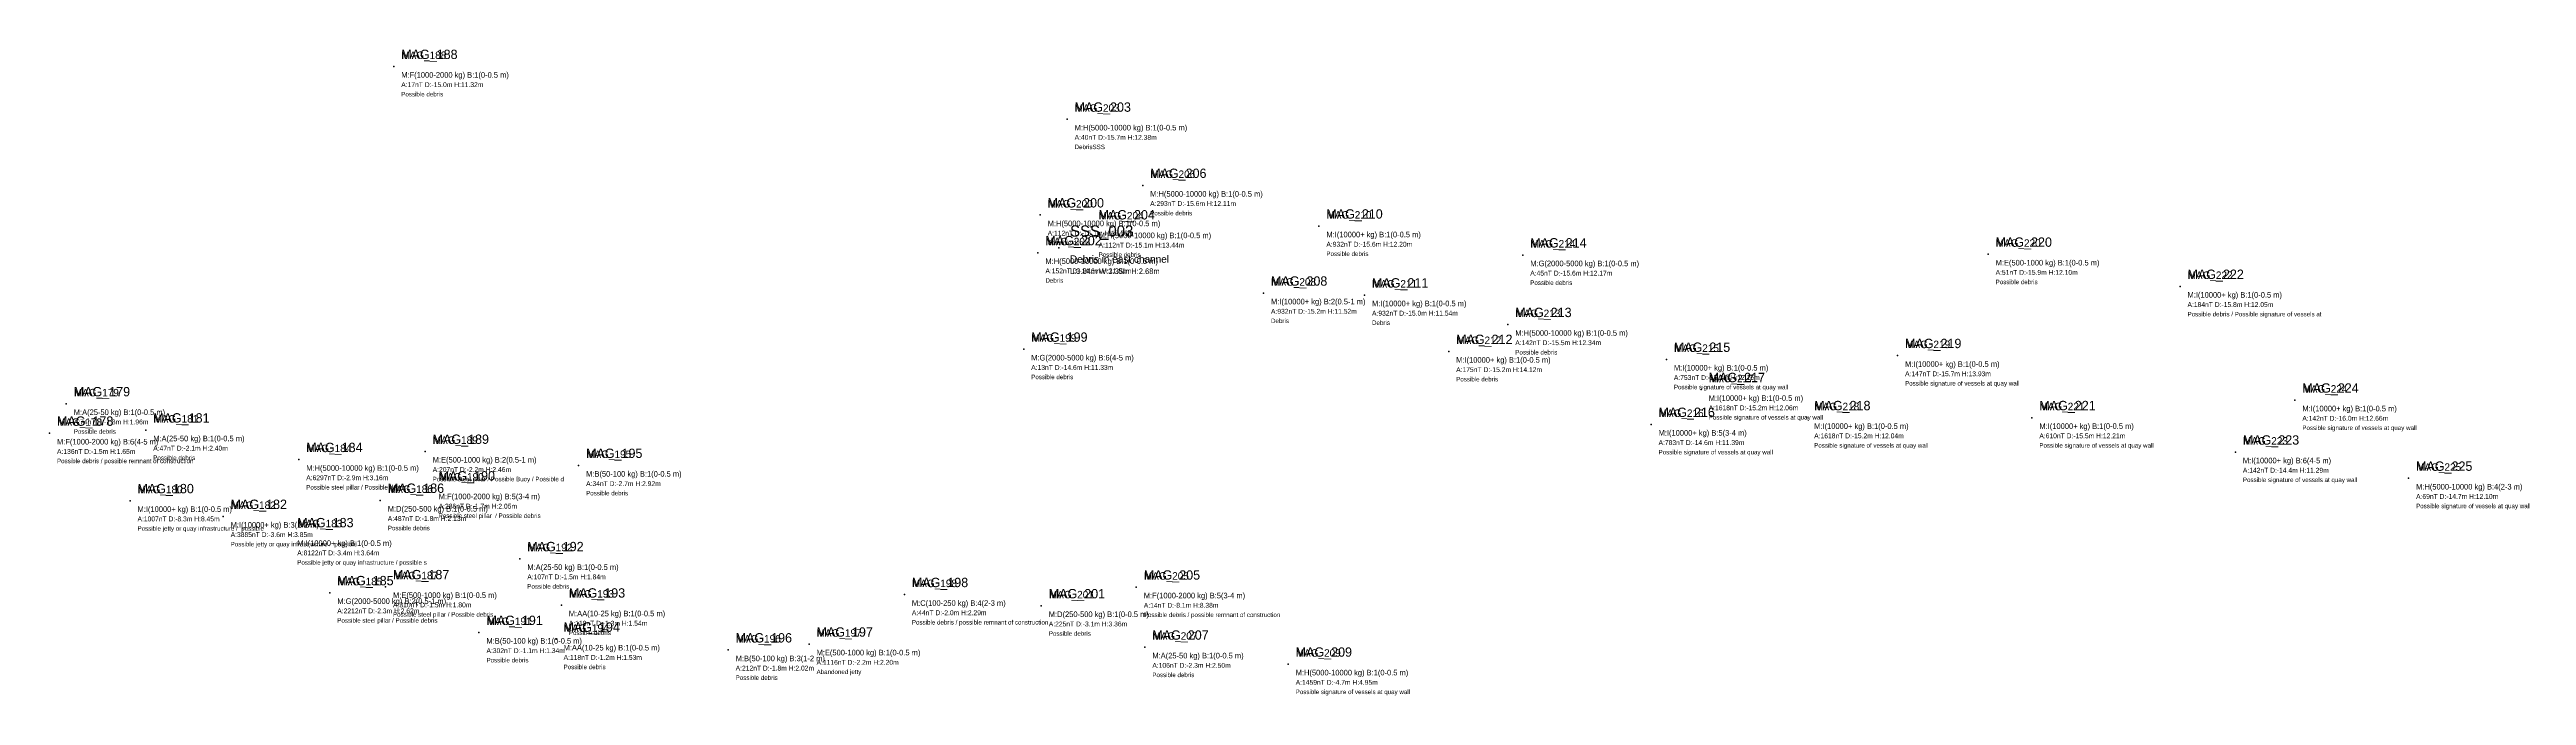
# Model space of a CAD drawing. Extents: x 536277 to 537710, y 710314 to 710988.
# Drawn here: x 537048 to 537710, y 710314 to 710487 of the extents above; entities that cross this region are included whole.
import ezdxf

# ---------------------------------------------------------------- set-up
doc = ezdxf.new("R2010")
doc.units = 0
for name, color, linetype in [('ANOMALY_EXTREME_5000plus', 85, 'CONTINUOUS'), ('ANOMALY_HIGH_2000_5000', 84, 'CONTINUOUS'), ('ANOMALY_LOW_10_500', 82, 'CONTINUOUS'), ('ANOMALY_MEDIUM_500_2000', 83, 'CONTINUOUS'), ('BURIAL_DEEP_5_6', 60, 'CONTINUOUS'), ('BURIAL_MEDIUM_3_4', 50, 'CONTINUOUS'), ('BURIAL_SHALLOW_1_2', 40, 'CONTINUOUS'), ('DEBRIS', 2, 'CONTINUOUS'), ('DEPTH_DEEP_5plus', 140, 'CONTINUOUS'), ('DEPTH_MEDIUM_2_5', 130, 'CONTINUOUS'), ('DEPTH_SHALLOW_0_2', 120, 'CONTINUOUS'), ('JETTY_QUAY', 5, 'CONTINUOUS'), ('MASS_AAA_AA_A_B', 150, 'CONTINUOUS'), ('MASS_C_D_E', 160, 'CONTINUOUS'), ('MASS_F_G', 170, 'CONTINUOUS'), ('MASS_H_I', 180, 'CONTINUOUS'), ('SSS_TARGETS', 210, 'CONTINUOUS'), ('STEEL_PILLARS', 6, 'CONTINUOUS')]:
    doc.layers.add(name, color=color, linetype=linetype)

msp = doc.modelspace()

# ---------------------------------------------------------------- linework, layer by layer
at = {"layer": 'ANOMALY_EXTREME_5000plus'}
for p in [(537114.513, 710377.025), (537112.113, 710356.925)]:
    msp.add_point(p, dxfattribs=at)
at = {"layer": 'ANOMALY_HIGH_2000_5000'}
for p in [(537094.313, 710361.825), (537122.813, 710341.425)]:
    msp.add_point(p, dxfattribs=at)
at = {"layer": 'ANOMALY_LOW_10_500'}
for p in [(537139.913, 710482.125), (537319.913, 710468.025), (537340.113, 710450.325), (537312.713, 710442.425), (537326.313, 710439.225), (537312.113, 710432.325), (537441.713, 710431.725), (537566.113, 710431.925), (537617.413, 710423.325), (537437.713, 710413.125), (537308.313, 710406.525), (537421.913, 710405.925), (537541.913, 710404.825), (537052.375, 710391.936), (537648.113, 710392.925), (537047.894, 710384.063), (537073.613, 710384.925), (537148.313, 710379.225), (537189.331, 710375.458), (537632.213, 710379.025), (537149.913, 710369.425), (537678.513, 710372.025), (537136.313, 710366.125), (537173.613, 710350.525), (537137.713, 710343.025), (537276.413, 710340.925), (537338.413, 710342.925), (537184.713, 710338.125), (537313.013, 710337.925), (537162.696, 710330.798), (537183.307, 710328.989), (537229.313, 710326.125), (537340.693, 710326.864)]:
    msp.add_point(p, dxfattribs=at)
at = {"layer": 'ANOMALY_MEDIUM_500_2000'}
for p in [(537387.222, 710439.453), (537372.413, 710421.525), (537399.413, 710421.025), (537480.113, 710403.825), (537489.413, 710395.725), (537517.613, 710388.225), (537577.813, 710388.225), (537476.013, 710386.425), (537069.413, 710366.025), (537250.932, 710327.676), (537379.013, 710322.325)]:
    msp.add_point(p, dxfattribs=at)
at = {"layer": 'BURIAL_DEEP_5_6'}
for p in [(537308.313, 710406.525), (537047.894, 710384.063), (537476.013, 710386.425), (537632.213, 710379.025), (537149.913, 710369.425), (537338.413, 710342.925)]:
    msp.add_point(p, dxfattribs=at)
at = {"layer": 'BURIAL_MEDIUM_3_4'}
for p in [(537678.513, 710372.025), (537094.313, 710361.825), (537276.413, 710340.925), (537229.313, 710326.125)]:
    msp.add_point(p, dxfattribs=at)
at = {"layer": 'BURIAL_SHALLOW_1_2'}
for p in [(537139.913, 710482.125), (537319.913, 710468.025), (537340.113, 710450.325), (537312.713, 710442.425), (537326.313, 710439.225), (537387.222, 710439.453), (537312.113, 710432.325), (537441.713, 710431.725), (537566.113, 710431.925), (537372.413, 710421.525), (537399.413, 710421.025), (537617.413, 710423.325), (537437.713, 710413.125), (537421.913, 710405.925), (537480.113, 710403.825), (537541.913, 710404.825), (537489.413, 710395.725), (537052.375, 710391.936), (537517.613, 710388.225), (537577.813, 710388.225), (537648.113, 710392.925), (537073.613, 710384.925), (537114.513, 710377.025), (537148.313, 710379.225), (537189.331, 710375.458), (537069.413, 710366.025), (537136.313, 710366.125), (537112.113, 710356.925), (537173.613, 710350.525), (537122.813, 710341.425), (537137.713, 710343.025), (537184.713, 710338.125), (537313.013, 710337.925), (537162.696, 710330.798), (537183.307, 710328.989), (537250.932, 710327.676), (537340.693, 710326.864), (537379.013, 710322.325)]:
    msp.add_point(p, dxfattribs=at)
at = {"layer": 'DEBRIS'}
for p in [(537139.913, 710482.125), (537319.913, 710468.025), (537340.113, 710450.325), (537312.713, 710442.425), (537326.313, 710439.225), (537387.222, 710439.453), (537312.113, 710432.325), (537441.713, 710431.725), (537566.113, 710431.925), (537372.413, 710421.525), (537399.413, 710421.025), (537437.713, 710413.125), (537308.313, 710406.525), (537421.913, 710405.925), (537052.375, 710391.936), (537047.894, 710384.063), (537073.613, 710384.925), (537189.331, 710375.458), (537136.313, 710366.125), (537173.613, 710350.525), (537276.413, 710340.925), (537338.413, 710342.925), (537184.713, 710338.125), (537313.013, 710337.925), (537162.696, 710330.798), (537183.307, 710328.989), (537229.313, 710326.125), (537340.693, 710326.864)]:
    msp.add_point(p, dxfattribs=at)
at = {"layer": 'DEPTH_DEEP_5plus'}
for p in [(537139.913, 710482.125), (537319.913, 710468.025), (537340.113, 710450.325), (537312.713, 710442.425), (537326.313, 710439.225), (537387.222, 710439.453), (537312.113, 710432.325), (537441.713, 710431.725), (537566.113, 710431.925), (537372.413, 710421.525), (537399.413, 710421.025), (537617.413, 710423.325), (537437.713, 710413.125), (537308.313, 710406.525), (537421.913, 710405.925), (537480.113, 710403.825), (537541.913, 710404.825), (537489.413, 710395.725), (537517.613, 710388.225), (537577.813, 710388.225), (537648.113, 710392.925), (537476.013, 710386.425), (537632.213, 710379.025), (537678.513, 710372.025), (537069.413, 710366.025), (537338.413, 710342.925)]:
    msp.add_point(p, dxfattribs=at)
at = {"layer": 'DEPTH_MEDIUM_2_5'}
for p in [(537073.613, 710384.925), (537114.513, 710377.025), (537148.313, 710379.225), (537189.331, 710375.458), (537094.313, 710361.825), (537112.113, 710356.925), (537122.813, 710341.425), (537276.413, 710340.925), (537313.013, 710337.925), (537250.932, 710327.676), (537340.693, 710326.864), (537379.013, 710322.325)]:
    msp.add_point(p, dxfattribs=at)
at = {"layer": 'DEPTH_SHALLOW_0_2'}
for p in [(537052.375, 710391.936), (537047.894, 710384.063), (537149.913, 710369.425), (537136.313, 710366.125), (537173.613, 710350.525), (537137.713, 710343.025), (537184.713, 710338.125), (537162.696, 710330.798), (537183.307, 710328.989), (537229.313, 710326.125)]:
    msp.add_point(p, dxfattribs=at)
at = {"layer": 'JETTY'}
msp.add_point((537250.932, 710327.676), dxfattribs=at)
at = {"layer": 'JETTY_QUAY'}
for p in [(537617.413, 710423.325), (537480.113, 710403.825), (537541.913, 710404.825), (537489.413, 710395.725), (537517.613, 710388.225), (537577.813, 710388.225), (537648.113, 710392.925), (537476.013, 710386.425), (537632.213, 710379.025), (537678.513, 710372.025), (537069.413, 710366.025), (537094.313, 710361.825), (537112.113, 710356.925), (537379.013, 710322.325)]:
    msp.add_point(p, dxfattribs=at)
at = {"layer": 'MASS_AAA_AA_A_B'}
for p in [(537052.375, 710391.936), (537073.613, 710384.925), (537189.331, 710375.458), (537173.613, 710350.525), (537184.713, 710338.125), (537162.696, 710330.798), (537183.307, 710328.989), (537229.313, 710326.125), (537340.693, 710326.864)]:
    msp.add_point(p, dxfattribs=at)
at = {"layer": 'MASS_C_D_E'}
for p in [(537566.113, 710431.925), (537148.313, 710379.225), (537136.313, 710366.125), (537137.713, 710343.025), (537276.413, 710340.925), (537313.013, 710337.925), (537250.932, 710327.676)]:
    msp.add_point(p, dxfattribs=at)
at = {"layer": 'MASS_F_G'}
for p in [(537139.913, 710482.125), (537441.713, 710431.725), (537308.313, 710406.525), (537047.894, 710384.063), (537149.913, 710369.425), (537122.813, 710341.425), (537338.413, 710342.925)]:
    msp.add_point(p, dxfattribs=at)
at = {"layer": 'MASS_H_I'}
for p in [(537319.913, 710468.025), (537340.113, 710450.325), (537312.713, 710442.425), (537326.313, 710439.225), (537387.222, 710439.453), (537312.113, 710432.325), (537372.413, 710421.525), (537399.413, 710421.025), (537617.413, 710423.325), (537437.713, 710413.125), (537421.913, 710405.925), (537480.113, 710403.825), (537541.913, 710404.825), (537489.413, 710395.725), (537517.613, 710388.225), (537577.813, 710388.225), (537648.113, 710392.925), (537476.013, 710386.425), (537114.513, 710377.025), (537632.213, 710379.025), (537678.513, 710372.025), (537069.413, 710366.025), (537094.313, 710361.825), (537112.113, 710356.925), (537379.013, 710322.325)]:
    msp.add_point(p, dxfattribs=at)
at = {"layer": 'SSS_TARGETS'}
msp.add_point((537317.68, 710433.64), dxfattribs=at)
at = {"layer": 'STEEL_PILLARS'}
for p in [(537114.513, 710377.025), (537148.313, 710379.225), (537149.913, 710369.425), (537122.813, 710341.425), (537137.713, 710343.025)]:
    msp.add_point(p, dxfattribs=at)

# ---------------------------------------------------------------- texts
at = {"layer": 'ANOMALY_EXTREME_5000plus'}
for s, p in [('MAG_184', (537116.513, 710379.025)), ('MAG_183', (537114.113, 710358.925))]:
    msp.add_text(s, height=2, dxfattribs=at).set_placement(p)
at = {"layer": 'ANOMALY_HIGH_2000_5000'}
for s, p in [('MAG_182', (537096.313, 710363.825)), ('MAG_185', (537124.813, 710343.425))]:
    msp.add_text(s, height=2, dxfattribs=at).set_placement(p)
at = {"layer": 'ANOMALY_LOW_10_500'}
for s, p in [('MAG_188', (537141.913, 710484.125)), ('MAG_203', (537321.913, 710470.025)), ('MAG_206', (537342.113, 710452.325)), ('MAG_200', (537314.713, 710444.425)), ('MAG_204', (537328.313, 710441.225)), ('MAG_202', (537314.113, 710434.325)), ('MAG_214', (537443.713, 710433.725)), ('MAG_220', (537568.113, 710433.925)), ('MAG_222', (537619.413, 710425.325)), ('MAG_213', (537439.713, 710415.125)), ('MAG_199', (537310.313, 710408.525)), ('MAG_212', (537423.913, 710407.925)), ('MAG_219', (537543.913, 710406.825)), ('MAG_179', (537054.375, 710393.936)), ('MAG_224', (537650.113, 710394.925)), ('MAG_178', (537049.894, 710386.063)), ('MAG_181', (537075.613, 710386.925)), ('MAG_189', (537150.313, 710381.225)), ('MAG_223', (537634.213, 710381.025)), ('MAG_195', (537191.331, 710377.458)), ('MAG_225', (537680.513, 710374.025)), ('MAG_186', (537138.313, 710368.125)), ('MAG_190', (537151.913, 710371.425)), ('MAG_192', (537175.613, 710352.525)), ('MAG_187', (537139.713, 710345.025)), ('MAG_193', (537186.713, 710340.125)), ('MAG_198', (537278.413, 710342.925)), ('MAG_201', (537315.013, 710339.925)), ('MAG_205', (537340.413, 710344.925)), ('MAG_191', (537164.696, 710332.798)), ('MAG_194', (537185.307, 710330.989)), ('MAG_196', (537231.313, 710328.125)), ('MAG_207', (537342.693, 710328.864))]:
    msp.add_text(s, height=2, dxfattribs=at).set_placement(p)
at = {"layer": 'ANOMALY_MEDIUM_500_2000'}
for s, p in [('MAG_210', (537389.222, 710441.453)), ('MAG_208', (537374.413, 710423.525)), ('MAG_211', (537401.413, 710423.025)), ('MAG_215', (537482.113, 710405.825)), ('MAG_217', (537491.413, 710397.725)), ('MAG_216', (537478.013, 710388.425)), ('MAG_218', (537519.613, 710390.225)), ('MAG_221', (537579.813, 710390.225)), ('MAG_180', (537071.413, 710368.025)), ('MAG_197', (537252.932, 710329.676)), ('MAG_209', (537381.013, 710324.325))]:
    msp.add_text(s, height=2, dxfattribs=at).set_placement(p)
at = {"layer": 'BURIAL_DEEP_5_6'}
for s, p in [('MAG_199', (537310.313, 710408.525)), ('MAG_178', (537049.894, 710386.063)), ('MAG_216', (537478.013, 710388.425)), ('MAG_223', (537634.213, 710381.025)), ('MAG_190', (537151.913, 710371.425)), ('MAG_205', (537340.413, 710344.925))]:
    msp.add_text(s, height=2, dxfattribs=at).set_placement(p)
at = {"layer": 'BURIAL_MEDIUM_3_4'}
for s, p in [('MAG_225', (537680.513, 710374.025)), ('MAG_182', (537096.313, 710363.825)), ('MAG_198', (537278.413, 710342.925)), ('MAG_196', (537231.313, 710328.125))]:
    msp.add_text(s, height=2, dxfattribs=at).set_placement(p)
at = {"layer": 'BURIAL_SHALLOW_1_2'}
for s, p in [('MAG_188', (537141.913, 710484.125)), ('MAG_203', (537321.913, 710470.025)), ('MAG_206', (537342.113, 710452.325)), ('MAG_200', (537314.713, 710444.425)), ('MAG_204', (537328.313, 710441.225)), ('MAG_210', (537389.222, 710441.453)), ('MAG_202', (537314.113, 710434.325)), ('MAG_214', (537443.713, 710433.725)), ('MAG_220', (537568.113, 710433.925)), ('MAG_222', (537619.413, 710425.325)), ('MAG_208', (537374.413, 710423.525)), ('MAG_211', (537401.413, 710423.025)), ('MAG_213', (537439.713, 710415.125)), ('MAG_212', (537423.913, 710407.925)), ('MAG_215', (537482.113, 710405.825)), ('MAG_219', (537543.913, 710406.825)), ('MAG_179', (537054.375, 710393.936)), ('MAG_217', (537491.413, 710397.725)), ('MAG_224', (537650.113, 710394.925)), ('MAG_181', (537075.613, 710386.925)), ('MAG_218', (537519.613, 710390.225)), ('MAG_221', (537579.813, 710390.225)), ('MAG_184', (537116.513, 710379.025)), ('MAG_189', (537150.313, 710381.225)), ('MAG_195', (537191.331, 710377.458)), ('MAG_180', (537071.413, 710368.025)), ('MAG_186', (537138.313, 710368.125)), ('MAG_183', (537114.113, 710358.925)), ('MAG_192', (537175.613, 710352.525)), ('MAG_185', (537124.813, 710343.425)), ('MAG_187', (537139.713, 710345.025)), ('MAG_193', (537186.713, 710340.125)), ('MAG_201', (537315.013, 710339.925)), ('MAG_191', (537164.696, 710332.798)), ('MAG_194', (537185.307, 710330.989)), ('MAG_197', (537252.932, 710329.676)), ('MAG_207', (537342.693, 710328.864)), ('MAG_209', (537381.013, 710324.325))]:
    msp.add_text(s, height=2, dxfattribs=at).set_placement(p)
at = {"layer": 'DEBRIS'}
for s, height, p in [('MAG_188', 2.5, (537141.913, 710484.125)), ('M:F(1000-2000 kg) B:1(0-0.5 m)', 1.5, (537141.913, 710479.125)), ('A:17nT D:-15.0m H:11.32m', 1.3, (537141.913, 710476.625)), ('Possible debris', 1.2, (537141.913, 710474.125)), ('M:H(5000-10000 kg) B:1(0-0.5 m)', 1.5, (537321.913, 710465.025)), ('MAG_203', 2.5, (537321.913, 710470.025)), ('A:40nT D:-15.7m H:12.38m', 1.3, (537321.913, 710462.525)), ('DebrisSSS', 1.2, (537321.913, 710460.025)), ('MAG_206', 2.5, (537342.113, 710452.325)), ('MAG_200', 2.5, (537314.713, 710444.425)), ('M:H(5000-10000 kg) B:1(0-0.5 m)', 1.5, (537342.113, 710447.325)), ('M:H(5000-10000 kg) B:1(0-0.5 m)', 1.5, (537314.713, 710439.425)), ('MAG_204', 2.5, (537328.313, 710441.225)), ('A:293nT D:-15.6m H:12.11m', 1.3, (537342.113, 710444.825)), ('Possible debris', 1.2, (537342.113, 710442.325)), ('MAG_210', 2.5, (537389.222, 710441.453)), ('MAG_202', 2.5, (537314.113, 710434.325)), ('A:112nT D:-15.1m H:13.58m', 1.3, (537314.713, 710436.925)), ('Possible debris', 1.2, (537314.713, 710434.425)), ('A:112nT D:-15.1m H:13.44m', 1.3, (537328.313, 710433.725)), ('M:H(5000-10000 kg) B:1(0-0.5 m)', 1.5, (537328.313, 710436.225)), ('A:932nT D:-15.6m H:12.20m', 1.3, (537389.222, 710433.953)), ('M:I(10000+ kg) B:1(0-0.5 m)', 1.5, (537389.222, 710436.453)), ('MAG_214', 2.5, (537443.713, 710433.725)), ('MAG_220', 2.5, (537568.113, 710433.925)), ('A:152nT D:-14.6m H:11.81m', 1.3, (537314.113, 710426.825)), ('M:H(5000-10000 kg) B:1(0-0.5 m)', 1.5, (537314.113, 710429.325)), ('Possible debris', 1.2, (537328.313, 710431.225)), ('Possible debris', 1.2, (537389.222, 710431.453)), ('A:45nT D:-15.6m H:12.17m', 1.3, (537443.713, 710426.225)), ('M:G(2000-5000 kg) B:1(0-0.5 m)', 1.5, (537443.713, 710428.725)), ('A:51nT D:-15.9m H:12.10m', 1.3, (537568.113, 710426.425)), ('M:E(500-1000 kg) B:1(0-0.5 m)', 1.5, (537568.113, 710428.925)), ('Debris', 1.2, (537314.113, 710424.325)), ('M:I(10000+ kg) B:2(0.5-1 m)', 1.5, (537374.413, 710418.525)), ('MAG_208', 2.5, (537374.413, 710423.525)), ('MAG_211', 2.5, (537401.413, 710423.025)), ('Possible debris', 1.2, (537443.713, 710423.725)), ('Possible debris', 1.2, (537568.113, 710423.925)), ('A:932nT D:-15.2m H:11.52m', 1.3, (537374.413, 710416.025)), ('Debris', 1.2, (537374.413, 710413.525)), ('A:932nT D:-15.0m H:11.54m', 1.3, (537401.413, 710415.525)), ('Debris', 1.2, (537401.413, 710413.025)), ('M:I(10000+ kg) B:1(0-0.5 m)', 1.5, (537401.413, 710418.025)), ('MAG_213', 2.5, (537439.713, 710415.125)), ('MAG_199', 2.5, (537310.313, 710408.525)), ('MAG_212', 2.5, (537423.913, 710407.925)), ('A:142nT D:-15.5m H:12.34m', 1.3, (537439.713, 710407.625)), ('M:H(5000-10000 kg) B:1(0-0.5 m)', 1.5, (537439.713, 710410.125)), ('A:13nT D:-14.6m H:11.33m', 1.3, (537310.313, 710401.025)), ('M:G(2000-5000 kg) B:6(4-5 m)', 1.5, (537310.313, 710403.525)), ('A:175nT D:-15.2m H:14.12m', 1.3, (537423.913, 710400.425)), ('M:I(10000+ kg) B:1(0-0.5 m)', 1.5, (537423.913, 710402.925)), ('Possible debris', 1.2, (537439.713, 710405.125)), ('MAG_179', 2.5, (537054.375, 710393.936)), ('Possible debris', 1.2, (537310.313, 710398.525)), ('Possible debris', 1.2, (537423.913, 710397.925)), ('MAG_178', 2.5, (537049.894, 710386.063)), ('A:74nT D:-1.8m H:1.96m', 1.3, (537054.375, 710386.436)), ('M:A(25-50 kg) B:1(0-0.5 m)', 1.5, (537054.375, 710388.936)), ('MAG_181', 2.5, (537075.613, 710386.925)), ('M:F(1000-2000 kg) B:6(4-5 m)', 1.5, (537049.894, 710381.063)), ('Possible debris', 1.2, (537054.375, 710383.936)), ('A:47nT D:-2.1m H:2.40m', 1.3, (537075.613, 710379.425)), ('M:A(25-50 kg) B:1(0-0.5 m)', 1.5, (537075.613, 710381.925)), ('A:136nT D:-1.5m H:1.65m', 1.3, (537049.894, 710378.563)), ('Possible debris / possible remnant of construction', 1.2, (537049.894, 710376.063)), ('Possible debris', 1.2, (537075.613, 710376.925)), ('M:B(50-100 kg) B:1(0-0.5 m)', 1.5, (537191.331, 710372.458)), ('MAG_195', 2.5, (537191.331, 710377.458)), ('MAG_186', 2.5, (537138.313, 710368.125)), ('A:34nT D:-2.7m H:2.92m', 1.3, (537191.331, 710369.958)), ('Possible debris', 1.2, (537191.331, 710367.458)), ('A:487nT D:-1.8m H:2.13m', 1.3, (537138.313, 710360.625)), ('M:D(250-500 kg) B:1(0-0.5 m)', 1.5, (537138.313, 710363.125)), ('Possible debris', 1.2, (537138.313, 710358.125)), ('MAG_192', 2.5, (537175.613, 710352.525)), ('M:A(25-50 kg) B:1(0-0.5 m)', 1.5, (537175.613, 710347.525)), ('MAG_205', 2.5, (537340.413, 710344.925)), ('A:107nT D:-1.5m H:1.84m', 1.3, (537175.613, 710345.025)), ('Possible debris', 1.2, (537175.613, 710342.525)), ('MAG_193', 2.5, (537186.713, 710340.125)), ('MAG_198', 2.5, (537278.413, 710342.925)), ('MAG_201', 2.5, (537315.013, 710339.925)), ('M:F(1000-2000 kg) B:5(3-4 m)', 1.5, (537340.413, 710339.925)), ('MAG_191', 2.5, (537164.696, 710332.798)), ('A:118nT D:-1.3m H:1.54m', 1.3, (537186.713, 710332.625)), ('M:AA(10-25 kg) B:1(0-0.5 m)', 1.5, (537186.713, 710335.125)), ('A:44nT D:-2.0m H:2.29m', 1.3, (537278.413, 710335.425)), ('Possible debris / possible remnant of construction', 1.2, (537278.413, 710332.925)), ('M:C(100-250 kg) B:4(2-3 m)', 1.5, (537278.413, 710337.925)), ('M:D(250-500 kg) B:1(0-0.5 m)', 1.5, (537315.013, 710334.925)), ('A:14nT D:-8.1m H:8.38m', 1.3, (537340.413, 710337.425)), ('Possible debris / possible remnant of construction', 1.2, (537340.413, 710334.925)), ('M:B(50-100 kg) B:1(0-0.5 m)', 1.5, (537164.696, 710327.798)), ('M:AA(10-25 kg) B:1(0-0.5 m)', 1.5, (537185.307, 710325.989)), ('MAG_194', 2.5, (537185.307, 710330.989)), ('Possible debris', 1.2, (537186.713, 710330.125)), ('MAG_196', 2.5, (537231.313, 710328.125)), ('A:225nT D:-3.1m H:3.36m', 1.3, (537315.013, 710332.425)), ('Possible debris', 1.2, (537315.013, 710329.925)), ('MAG_207', 2.5, (537342.693, 710328.864)), ('A:302nT D:-1.1m H:1.34m', 1.3, (537164.696, 710325.298)), ('Possible debris', 1.2, (537164.696, 710322.798)), ('A:118nT D:-1.2m H:1.53m', 1.3, (537185.307, 710323.489)), ('Possible debris', 1.2, (537185.307, 710320.989)), ('A:212nT D:-1.8m H:2.02m', 1.3, (537231.313, 710320.625)), ('M:B(50-100 kg) B:3(1-2 m)', 1.5, (537231.313, 710323.125)), ('A:106nT D:-2.3m H:2.50m', 1.3, (537342.693, 710321.364)), ('M:A(25-50 kg) B:1(0-0.5 m)', 1.5, (537342.693, 710323.864)), ('Possible debris', 1.2, (537231.313, 710318.125)), ('Possible debris', 1.2, (537342.693, 710318.864))]:
    msp.add_text(s, height=height, dxfattribs=at).set_placement(p)
at = {"layer": 'DEPTH_DEEP_5plus'}
for s, p in [('MAG_188', (537141.913, 710484.125)), ('MAG_203', (537321.913, 710470.025)), ('MAG_206', (537342.113, 710452.325)), ('MAG_200', (537314.713, 710444.425)), ('MAG_204', (537328.313, 710441.225)), ('MAG_210', (537389.222, 710441.453)), ('MAG_202', (537314.113, 710434.325)), ('MAG_214', (537443.713, 710433.725)), ('MAG_220', (537568.113, 710433.925)), ('MAG_222', (537619.413, 710425.325)), ('MAG_208', (537374.413, 710423.525)), ('MAG_211', (537401.413, 710423.025)), ('MAG_213', (537439.713, 710415.125)), ('MAG_199', (537310.313, 710408.525)), ('MAG_212', (537423.913, 710407.925)), ('MAG_215', (537482.113, 710405.825)), ('MAG_219', (537543.913, 710406.825)), ('MAG_217', (537491.413, 710397.725)), ('MAG_224', (537650.113, 710394.925)), ('MAG_216', (537478.013, 710388.425)), ('MAG_218', (537519.613, 710390.225)), ('MAG_221', (537579.813, 710390.225)), ('MAG_223', (537634.213, 710381.025)), ('MAG_225', (537680.513, 710374.025)), ('MAG_180', (537071.413, 710368.025)), ('MAG_205', (537340.413, 710344.925))]:
    msp.add_text(s, height=2, dxfattribs=at).set_placement(p)
at = {"layer": 'DEPTH_MEDIUM_2_5'}
for s, p in [('MAG_181', (537075.613, 710386.925)), ('MAG_184', (537116.513, 710379.025)), ('MAG_189', (537150.313, 710381.225)), ('MAG_195', (537191.331, 710377.458)), ('MAG_182', (537096.313, 710363.825)), ('MAG_183', (537114.113, 710358.925)), ('MAG_185', (537124.813, 710343.425)), ('MAG_198', (537278.413, 710342.925)), ('MAG_201', (537315.013, 710339.925)), ('MAG_197', (537252.932, 710329.676)), ('MAG_207', (537342.693, 710328.864)), ('MAG_209', (537381.013, 710324.325))]:
    msp.add_text(s, height=2, dxfattribs=at).set_placement(p)
at = {"layer": 'DEPTH_SHALLOW_0_2'}
for s, p in [('MAG_179', (537054.375, 710393.936)), ('MAG_178', (537049.894, 710386.063)), ('MAG_186', (537138.313, 710368.125)), ('MAG_190', (537151.913, 710371.425)), ('MAG_192', (537175.613, 710352.525)), ('MAG_187', (537139.713, 710345.025)), ('MAG_193', (537186.713, 710340.125)), ('MAG_191', (537164.696, 710332.798)), ('MAG_194', (537185.307, 710330.989)), ('MAG_196', (537231.313, 710328.125))]:
    msp.add_text(s, height=2, dxfattribs=at).set_placement(p)
at = {"layer": 'JETTY'}
for s, height, p in [('MAG_197', 2.5, (537252.932, 710329.676)), ('A:1116nT D:-2.2m H:2.20m', 1.3, (537252.932, 710322.176)), ('Abandoned jetty', 1.2, (537252.932, 710319.676)), ('M:E(500-1000 kg) B:1(0-0.5 m)', 1.5, (537252.932, 710324.676))]:
    msp.add_text(s, height=height, dxfattribs=at).set_placement(p)
at = {"layer": 'JETTY_QUAY'}
for s, height, p in [('MAG_222', 2.5, (537619.413, 710425.325)), ('M:I(10000+ kg) B:1(0-0.5 m)', 1.5, (537619.413, 710420.325)), ('A:184nT D:-15.8m H:12.05m', 1.3, (537619.413, 710417.825)), ('Possible debris / Possible signature of vessels at', 1.2, (537619.413, 710415.325)), ('MAG_215', 2.5, (537482.113, 710405.825)), ('MAG_219', 2.5, (537543.913, 710406.825)), ('M:I(10000+ kg) B:1(0-0.5 m)', 1.5, (537482.113, 710400.825)), ('MAG_217', 2.5, (537491.413, 710397.725)), ('A:147nT D:-15.7m H:13.93m', 1.3, (537543.913, 710399.325)), ('M:I(10000+ kg) B:1(0-0.5 m)', 1.5, (537543.913, 710401.825)), ('A:753nT D:-15.3m H:12.16m', 1.3, (537482.113, 710398.325)), ('Possible signature of vessels at quay wall', 1.2, (537482.113, 710395.825)), ('M:I(10000+ kg) B:1(0-0.5 m)', 1.5, (537491.413, 710392.725)), ('Possible signature of vessels at quay wall', 1.2, (537543.913, 710396.825)), ('MAG_224', 2.5, (537650.113, 710394.925)), ('MAG_216', 2.5, (537478.013, 710388.425)), ('A:1618nT D:-15.2m H:12.06m', 1.3, (537491.413, 710390.225)), ('Possible signature of vessels at quay wall', 1.2, (537491.413, 710387.725)), ('MAG_218', 2.5, (537519.613, 710390.225)), ('MAG_221', 2.5, (537579.813, 710390.225)), ('A:142nT D:-16.0m H:12.66m', 1.3, (537650.113, 710387.425)), ('M:I(10000+ kg) B:1(0-0.5 m)', 1.5, (537650.113, 710389.925)), ('A:783nT D:-14.6m H:11.39m', 1.3, (537478.013, 710380.925)), ('M:I(10000+ kg) B:5(3-4 m)', 1.5, (537478.013, 710383.425)), ('A:1618nT D:-15.2m H:12.04m', 1.3, (537519.613, 710382.725)), ('Possible signature of vessels at quay wall', 1.2, (537519.613, 710380.225)), ('M:I(10000+ kg) B:1(0-0.5 m)', 1.5, (537519.613, 710385.225)), ('A:610nT D:-15.5m H:12.21m', 1.3, (537579.813, 710382.725)), ('Possible signature of vessels at quay wall', 1.2, (537579.813, 710380.225)), ('M:I(10000+ kg) B:1(0-0.5 m)', 1.5, (537579.813, 710385.225)), ('MAG_223', 2.5, (537634.213, 710381.025)), ('Possible signature of vessels at quay wall', 1.2, (537650.113, 710384.925)), ('Possible signature of vessels at quay wall', 1.2, (537478.013, 710378.425)), ('A:142nT D:-14.4m H:11.29m', 1.3, (537634.213, 710373.525)), ('M:I(10000+ kg) B:6(4-5 m)', 1.5, (537634.213, 710376.025)), ('MAG_225', 2.5, (537680.513, 710374.025)), ('MAG_180', 2.5, (537071.413, 710368.025)), ('Possible signature of vessels at quay wall', 1.2, (537634.213, 710371.025)), ('A:69nT D:-14.7m H:12.10m', 1.3, (537680.513, 710366.525)), ('M:H(5000-10000 kg) B:4(2-3 m)', 1.5, (537680.513, 710369.025)), ('A:1007nT D:-8.3m H:8.45m', 1.3, (537071.413, 710360.525)), ('M:I(10000+ kg) B:1(0-0.5 m)', 1.5, (537071.413, 710363.025)), ('M:I(10000+ kg) B:3(1-2 m)', 1.5, (537096.313, 710358.825)), ('MAG_182', 2.5, (537096.313, 710363.825)), ('MAG_183', 2.5, (537114.113, 710358.925)), ('Possible signature of vessels at quay wall', 1.2, (537680.513, 710364.025)), ('Possible jetty or quay infrastructure /  possible ', 1.2, (537071.413, 710358.025)), ('A:3885nT D:-3.6m H:3.85m', 1.3, (537096.313, 710356.325)), ('Possible jetty or quay infrastructure /  possible ', 1.2, (537096.313, 710353.825)), ('M:I(10000+ kg) B:1(0-0.5 m)', 1.5, (537114.113, 710353.925)), ('A:8122nT D:-3.4m H:3.64m', 1.3, (537114.113, 710351.425)), ('Possible jetty or quay infrastructure / possible s', 1.2, (537114.113, 710348.925)), ('M:H(5000-10000 kg) B:1(0-0.5 m)', 1.5, (537381.013, 710319.325)), ('MAG_209', 2.5, (537381.013, 710324.325)), ('A:1459nT D:-4.7m H:4.95m', 1.3, (537381.013, 710316.825)), ('Possible signature of vessels at quay wall', 1.2, (537381.013, 710314.325))]:
    msp.add_text(s, height=height, dxfattribs=at).set_placement(p)
at = {"layer": 'MASS_AAA_AA_A_B'}
for s, p in [('MAG_179', (537054.375, 710393.936)), ('MAG_181', (537075.613, 710386.925)), ('MAG_195', (537191.331, 710377.458)), ('MAG_192', (537175.613, 710352.525)), ('MAG_193', (537186.713, 710340.125)), ('MAG_191', (537164.696, 710332.798)), ('MAG_194', (537185.307, 710330.989)), ('MAG_196', (537231.313, 710328.125)), ('MAG_207', (537342.693, 710328.864))]:
    msp.add_text(s, height=2, dxfattribs=at).set_placement(p)
at = {"layer": 'MASS_C_D_E'}
for s, p in [('MAG_220', (537568.113, 710433.925)), ('MAG_189', (537150.313, 710381.225)), ('MAG_186', (537138.313, 710368.125)), ('MAG_187', (537139.713, 710345.025)), ('MAG_198', (537278.413, 710342.925)), ('MAG_201', (537315.013, 710339.925)), ('MAG_197', (537252.932, 710329.676))]:
    msp.add_text(s, height=2, dxfattribs=at).set_placement(p)
at = {"layer": 'MASS_F_G'}
for s, p in [('MAG_188', (537141.913, 710484.125)), ('MAG_214', (537443.713, 710433.725)), ('MAG_199', (537310.313, 710408.525)), ('MAG_178', (537049.894, 710386.063)), ('MAG_190', (537151.913, 710371.425)), ('MAG_185', (537124.813, 710343.425)), ('MAG_205', (537340.413, 710344.925))]:
    msp.add_text(s, height=2, dxfattribs=at).set_placement(p)
at = {"layer": 'MASS_H_I'}
for s, p in [('MAG_203', (537321.913, 710470.025)), ('MAG_206', (537342.113, 710452.325)), ('MAG_200', (537314.713, 710444.425)), ('MAG_204', (537328.313, 710441.225)), ('MAG_210', (537389.222, 710441.453)), ('MAG_202', (537314.113, 710434.325)), ('MAG_222', (537619.413, 710425.325)), ('MAG_208', (537374.413, 710423.525)), ('MAG_211', (537401.413, 710423.025)), ('MAG_213', (537439.713, 710415.125)), ('MAG_212', (537423.913, 710407.925)), ('MAG_215', (537482.113, 710405.825)), ('MAG_219', (537543.913, 710406.825)), ('MAG_217', (537491.413, 710397.725)), ('MAG_224', (537650.113, 710394.925)), ('MAG_216', (537478.013, 710388.425)), ('MAG_218', (537519.613, 710390.225)), ('MAG_221', (537579.813, 710390.225)), ('MAG_184', (537116.513, 710379.025)), ('MAG_223', (537634.213, 710381.025)), ('MAG_225', (537680.513, 710374.025)), ('MAG_180', (537071.413, 710368.025)), ('MAG_182', (537096.313, 710363.825)), ('MAG_183', (537114.113, 710358.925)), ('MAG_209', (537381.013, 710324.325))]:
    msp.add_text(s, height=2, dxfattribs=at).set_placement(p)
at = {"layer": 'SSS_TARGETS'}
for s, height, p in [('SSS_003', 3, (537320.68, 710436.64)), ('L:3.84m W:3.35m H:2.68m', 1.5, (537320.68, 710426.64)), ('Debris in east channel', 2, (537320.68, 710429.64))]:
    msp.add_text(s, height=height, dxfattribs=at).set_placement(p)
at = {"layer": 'STEEL_PILLARS'}
for s, height, p in [('MAG_184', 2.5, (537116.513, 710379.025)), ('MAG_189', 2.5, (537150.313, 710381.225)), ('M:H(5000-10000 kg) B:1(0-0.5 m)', 1.5, (537116.513, 710374.025)), ('A:207nT D:-2.2m H:2.46m', 1.3, (537150.313, 710373.725)), ('M:E(500-1000 kg) B:2(0.5-1 m)', 1.5, (537150.313, 710376.225)), ('MAG_190', 2.5, (537151.913, 710371.425)), ('A:6297nT D:-2.9m H:3.16m', 1.3, (537116.513, 710371.525)), ('Possible steel pillar / Possible debris', 1.2, (537116.513, 710369.025)), ('Possible steel pillar / Possible Buoy / Possible d', 1.2, (537150.313, 710371.225)), ('M:F(1000-2000 kg) B:5(3-4 m)', 1.5, (537151.913, 710366.425)), ('A:286nT D:-1.7m H:2.05m', 1.3, (537151.913, 710363.925)), ('Possible steel pillar  / Possible debris', 1.2, (537151.913, 710361.425)), ('MAG_187', 2.5, (537139.713, 710345.025)), ('MAG_185', 2.5, (537124.813, 710343.425)), ('M:E(500-1000 kg) B:1(0-0.5 m)', 1.5, (537139.713, 710340.025)), ('A:2212nT D:-2.3m H:2.62m', 1.3, (537124.813, 710335.925)), ('Possible steel pillar / Possible debris', 1.2, (537124.813, 710333.425)), ('M:G(2000-5000 kg) B:2(0.5-1 m)', 1.5, (537124.813, 710338.425)), ('A:310nT D:-1.5m H:1.80m', 1.3, (537139.713, 710337.525)), ('Possible steel pillar / Possible debris', 1.2, (537139.713, 710335.025))]:
    msp.add_text(s, height=height, dxfattribs=at).set_placement(p)

doc.saveas('drawing.dxf')
